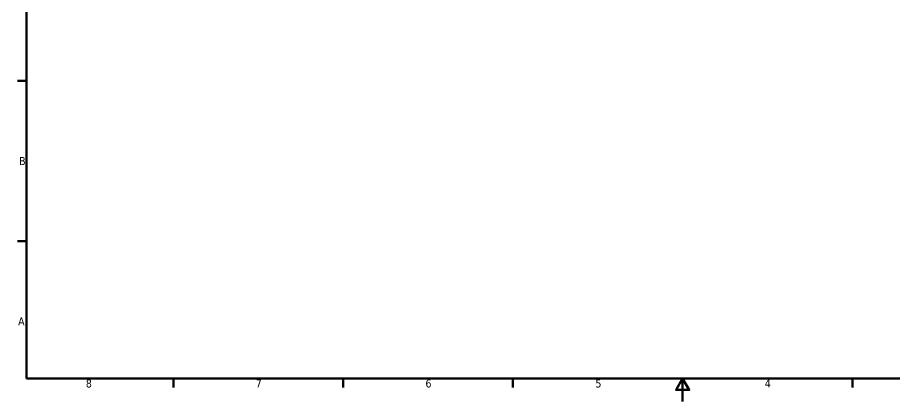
# Model space of a CAD drawing. Header units: millimetres. Extents: x 0 to 594, y 0 to 420.
# Drawn here: x 6.1 to 389.6, y 0 to 167.7 of the extents above; entities that cross this region are included whole.
import ezdxf

# ---------------------------------------------------------------- set-up
doc = ezdxf.new("R2010")
doc.units = ezdxf.units.MM
doc.layers.add('图框 (ISO)', color=7, linetype='Continuous', lineweight=70)
doc.styles.add('注释文本 (ISO)', font='tahoma.ttf')

# ---------------------------------------------------------------- blocks, each defined once
blk = doc.blocks.new('图框 默认图框')
at = {"layer": '图框 (ISO)'}
for p, q in [((10, 140), (6.1, 140)), ((10, 70), (6.1, 70)), ((74.25, 10), (74.25, 6.1)), ((148.5, 10), (148.5, 6.1)), ((222.75, 10), (222.75, 6.1)), ((371.25, 10), (371.25, 6.1))]:
    blk.add_line(p, q, dxfattribs=at)
at = {"layer": '图框 (ISO)', "flags": 128}
for points in [[(10, 10), (10, 410), (584, 410), (584, 10), (10, 10)], [(297, 0), (297, 10), (294.11, 5), (299.89, 5), (297, 10)]]:
    blk.add_lwpolyline(points, dxfattribs=at)
at = {"layer": '图框 (ISO)', "char_height": 3.5, "attachment_point": 7, "style": '注释文本 (ISO)'}
for s, insert in [('B', (6.78, 103.25)), ('A', (6.36, 33.25)), ('8', (35.98, 6.02)), ('7', (110.29, 6.1)), ('6', (184.51, 6.03)), ('5', (258.85, 6.03)), ('4', (332.9, 6.1))]:
    blk.add_mtext(s, dxfattribs=dict(at, insert=insert))

msp = doc.modelspace()

# ---------------------------------------------------------------- block references
msp.add_blockref('图框 默认图框', (0, 0))

doc.saveas('drawing.dxf')
